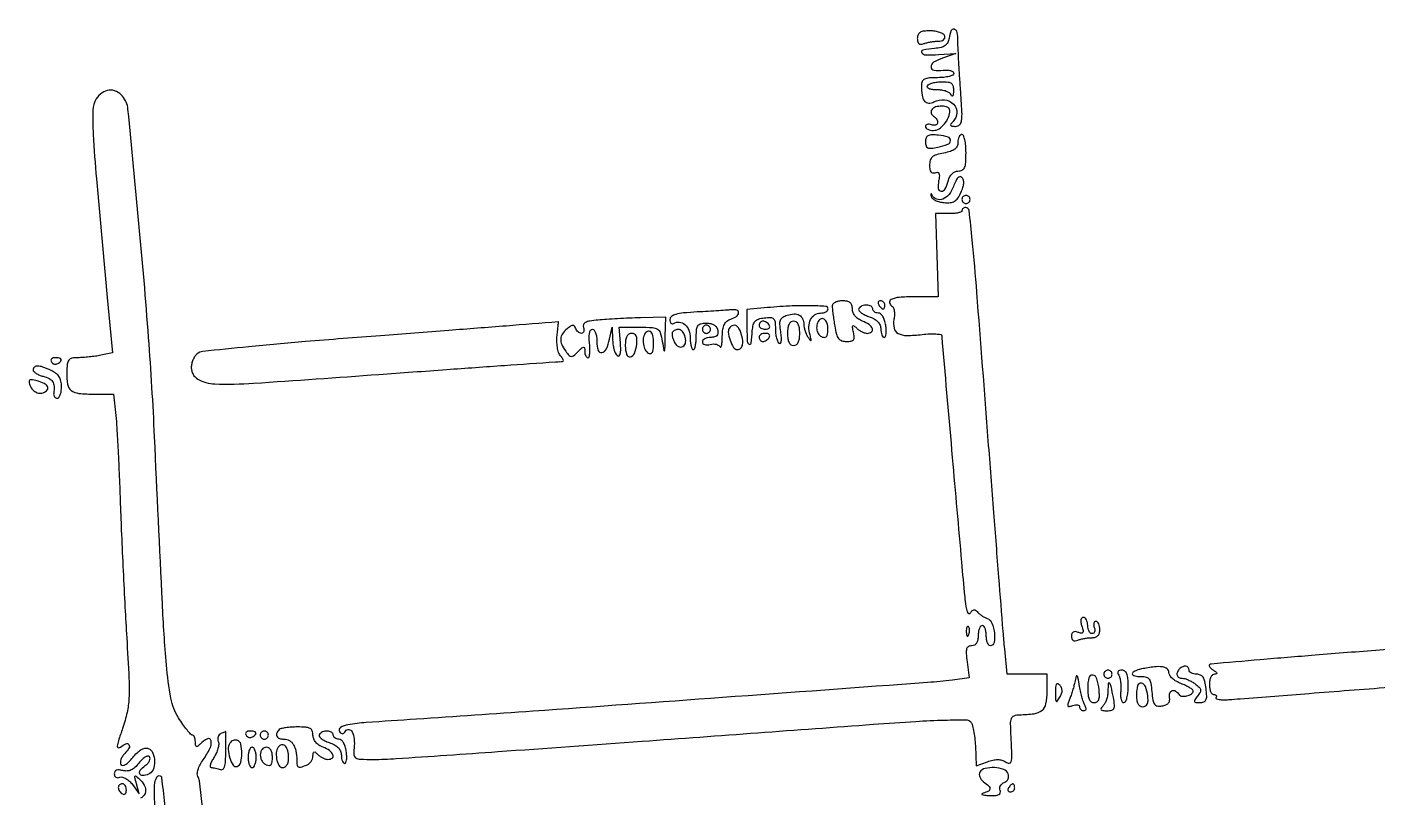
# Model space of a CAD drawing. Extents: x 0 to 640, y 0 to 640.
# Drawn here: x -0.5 to 332.6, y 148.5 to 338.5 of the extents above; entities that cross this region are included whole.
import ezdxf

# ---------------------------------------------------------------- set-up
doc = ezdxf.new("R2010")
doc.units = 0

msp = doc.modelspace()

# ---------------------------------------------------------------- linework, layer by layer
for points in [[(375.606933, 188.254734, -0.000395), (333, 184.934883, 0.000864), (317.054729, 183.677416, 0.001415), (303.552257, 182.550638, 0.000133), (291.473279, 181.504981, 0.162238), (291.02896, 181.312767, 0.286957), (290.96176, 181.080759, 0.090228), (291.128406, 180.741794, 0.059132), (291.499007, 180.34797, 0.033444), (292.02896, 179.96094, -0.020154), (292.650344, 179.531969, -0.175945), (292.830501, 179.255757, -0.409422), (292.721193, 179.076499, -0.058507), (292.25, 179.015313, 0.189774), (291.772561, 178.820544, 0.087009), (291.367188, 178.270123, 0.067455), (291.092143, 177.45788, 0.047987), (291, 176.5, 0.040452), (291.077571, 175.542777, 0.059813), (291.311086, 174.734375, 0.078662), (291.653831, 174.184873, 0.217355), (292.059017, 174, -0.077029), (292.428558, 173.942729, -0.15454), (292.667446, 173.774281, -0.186111), (292.73996, 173.523963, -0.117418), (292.643134, 173.231596, 0.459225), (292.729918, 172.958252, 0.063068), (293.384589, 172.772542, 0.038267), (294.460174, 172.692865, 0.018741), (295.834117, 172.747894, -0.000078), (298.596171, 172.961967, -0.000001), (315.607522, 174.277711, -0.000003), (335.31495, 175.801823, -0.000002), (358, 177.555987, 0.000046), (381.077534, 179.342528, 0.000061)], [(425.763404, 468.096029, -0.000031), (428.856234, 426.080986, -0.000025), (431.95057, 383.981642, -0.218039)], [(43.422055, 141.189322, 0.000506), (42.008757, 152.724213, 0.10808), (41.639207, 153.774759, -0.161463), (41.475843, 154.461898, -0.054357), (41.678412, 155.48557, -0.045794), (42.177231, 156.680376, -0.032952), (42.936765, 157.911195, 0.039238), (44.609333, 160.699304, 0.163726), (44.873748, 162.612532, 0.491453), (43.988641, 163.062118, 0.085661), (42.2, 161.8, -0.02847), (41.584347, 161.250731, -0.273085), (41.25, 161.204167, -0.272121), (41.046798, 161.474466, -0.028321), (41, 162.3, 0.042181), (40.944985, 162.950971, 0.061698), (40.779688, 163.50115, 0.080956), (40.536809, 163.874574, 0.210579), (40.25, 164.001788, -0.21403), (39.838831, 164.187421, -0.01287), (38.944333, 165.250963, -0.017446), (37.924963, 166.623947, -0.011863), (36.858368, 168.251788, -0.093512), (34.993221, 173.062997, -0.024551), (33.881623, 181.292929, -0.009241), (32.867764, 196.474921, -0.000704), (30.946716, 237.5, 0.007307), (29.478876, 261.935736, 0.004788), (27.106799, 290.045279, 0.001161), (24.389725, 318.235497, 0.149682), (23.053421, 321.435632, 0.110436), (21.525682, 322.616653, 0.136742), (19.759109, 322.913196, 0.129289), (18.019796, 322.253273, 0.093475), (16.577789, 320.75, 0.139057), (15.716157, 317.982703, 0.020275), (15.805615, 312.034603, 0.008717), (16.607045, 301.078088, 0.000678), (19.299551, 271.832655), (20.576551, 258.16531), (17.663275, 257.582655, -0.014275), (16.353227, 257.35933, -0.009112), (14.819461, 257.171155, -0.009154), (13.307881, 257.041526, -0.016812), (12.073188, 257, 0.045725), (10.572614, 256.862484, 0.189544), (9.814732, 256.390052, 0.134258), (9.434421, 255.41478, 0.019142), (9.290141, 253.252187, 0.050704), (9.495863, 250.438447, 0.188804), (10.403554, 248.949694, 0.139031), (12.285554, 248.211564, 0.023555), (16.178044, 248.015313), (20.856087, 248), (21.394071, 242.75, -0.010841), (21.636409, 239.743694, -0.002002), (21.940493, 234.195312, -0.002148), (22.242329, 227.702028, -0.001956), (22.498764, 221, 0.002114), (22.788541, 213.488755, 0.001239), (23.195704, 204.5, 0.001239), (23.647515, 195.511366, 0.00211), (24.075523, 188, -0.00321), (24.627717, 177.918567, -0.023435), (24.634673, 173.080191, -0.043237), (24.168126, 169.562067, -0.028689), (23.05921, 165.641186, 0.005598), (22.047426, 162.606248, 0.049668), (21.751978, 161.229163, 0.395529), (22.003721, 160.891895, 0.22074), (22.54059, 161.033686, -0.066576), (23.860688, 161.860897, -0.364667), (24.611273, 161.651105, -0.295085), (24.633393, 160.766548, -0.059198), (23.609856, 159.466999, 0.050894), (23.036781, 158.763662, 0.060785), (22.656981, 157.998192, 0.071484), (22.515801, 157.28873, 0.152997), (22.652489, 156.753267, 0.271929), (23.094415, 156.5197, 0.123115), (23.744867, 156.713669, 0.065125), (24.586701, 157.373621, 0.025685), (25.564339, 158.478229, -0.032383), (26.627529, 159.647586, -0.062132), (27.639662, 160.407586, -0.083837), (28.572783, 160.75104, -0.138833), (29.402659, 160.675727, -0.20579), (30.541934, 159.565866, -0.096296), (30.960195, 157.508472, -0.096791), (30.57671, 155.452672, -0.209744), (29.456872, 154.345077, -0.073537), (28.013395, 154.022897, -0.320804), (27.308117, 154.453444, -0.277315), (27.432922, 155.344357, -0.064893), (28.571429, 156.428571, 0.046319), (29.24886, 157.027468, 0.073126), (29.69132, 157.662846, 0.102685), (29.841419, 158.232483, 0.212721), (29.680035, 158.653298, 0.252846), (29.232997, 158.786743, 0.083947), (28.574444, 158.529249, 0.059532), (27.812276, 157.938767, 0.036635), (27.063345, 157.083978, -0.041727), (26.119333, 156.028385, -0.080769), (25.185, 155.393898, -0.094979), (24.205516, 155.147996, -0.078248), (23.131738, 155.255299, 0.041596), (22.195794, 155.418499, 0.11442), (21.536233, 155.326656, 0.173834), (21.146017, 154.990959, 0.129754), (21, 154.437765, 0.109392), (21.107814, 153.950876, 0.149543), (21.406447, 153.618999, 0.138787), (21.858755, 153.496068, 0.089228), (22.396245, 153.598559, -0.156805), (23.054638, 153.635026, -0.066812), (23.880643, 153.296291, -0.056904), (24.736495, 152.664002, -0.04726), (25.488831, 151.817174), (27.185171, 149.5), (26.485262, 152, -0.005056), (26.051388, 153.612379, -0.296608), (26.143893, 153.887886, -0.367704), (26.405085, 153.878861, -0.006296), (27.529421, 152.827541, -0.110831), (28.60681, 151.202995, -0.188892), (28.593073, 149.596351, -0.188961), (27.491736, 148.426997, -0.110908)], [(31.298295, 143.493113, -0.011054), (30.923928, 148.903959, -0.040701), (31.041734, 152.328509, -0.133087), (31.618438, 153.770871, -0.455965), (32.500437, 153.832897, -0.169658), (32.67323, 153.474531, -0.000085), (34.111502, 140.800377, -0.001151)]]:
    msp.add_lwpolyline(points, format="xyb")
for points in [[(219, 335.676909, 0.054336), (219.089852, 334.852535, 0.169559), (219.378881, 334.384332, 0.192258), (219.868421, 334.231859, 0.072242), (220.581787, 334.393011, -0.032542), (221.331189, 334.625935, -0.017124), (222.286879, 334.821697, -0.016965), (223.283346, 334.955899, -0.024991), (224.165121, 335, 0.057366), (224.928887, 335.087917, 0.110152), (225.48163, 335.35399, 0.154338), (225.757094, 335.759688, 0.154341), (225.749229, 336.25, 0.173987), (225.369118, 336.732922, 0.053901), (224.524432, 337.14277, 0.046571), (223.408346, 337.428909, 0.036814), (222.165896, 337.533898, 0.027464), (220.585165, 337.463973, 0.108259), (219.664091, 337.164045, 0.167949), (219.173103, 336.589947, 0.093958)], [(226.819551, 335.75, -0.075029), (226.489427, 334.647186, -0.127529), (225.877036, 333.911697, -0.098739), (224.861825, 333.451077, -0.033257), (223.25, 333.186642, 0.021687), (220.351708, 332.779721, 0.538624), (220.088987, 332.157991, 0.246557), (221.071517, 331.62251, 0.018019), (224.25, 331.687698), (228.5, 331.928248), (225.217951, 330.810272, 0.052436), (222.998825, 329.784246, 0.274831), (222.384184, 328.649794, 0.363529), (223.12014, 327.839319, 0.064183), (225.337251, 327.821566, -0.037991), (226.357252, 327.866717, -0.060785), (227.217818, 327.733899, -0.084949), (227.800054, 327.456912, -0.243991), (228, 327.071566, -0.286652), (227.741395, 326.657551, -0.048134), (226.825, 326.314772, -0.040151), (225.532825, 326.07765, -0.025313), (224, 326, 0.017714), (221.884393, 325.925025, 0.094356), (220.771319, 325.630112, 0.178375), (220.204301, 325.046062, 0.104772), (220, 324.081787, 0.036501), (220.17655, 321.666571, 0.128184), (220.78, 320.242917, 0.225828), (221.770684, 319.738815, 0.1302), (223.099961, 320.053498, -0.15138), (225.684346, 320.55299, -0.174721), (227.927501, 319.454139, -0.204903), (228.735737, 317.339816, -0.188774), (227.8, 315.2, 0.032504), (227.262273, 314.587415, 0.29615), (227.235363, 314.25, 0.248509), (227.542506, 314.045509, 0.025066), (228.449743, 314, 0.197323), (229.420401, 314.398586, 0.166813), (229.917384, 315.399333, 0.046321), (230.000026, 317.585933, 0.004016), (229.649743, 323.153625, -0.001987), (229.400996, 326.866834, -0.002206), (229.190862, 330.454495, -0.00204), (229.03761, 333.516246, -0.011483), (229, 335.153625, 0.050683), (228.794889, 337.171897, 0.282488), (228.082521, 337.931702, 0.380536), (227.301099, 337.544304, 0.060633)], [(227.921053, 322.75, -0.020908), (227.859693, 321.953487, -0.102704), (227.717133, 321.528125, -0.451325), (227.534095, 321.492009, -0.134342), (227.337719, 321.75, 0.158096), (226.935574, 322.230241, 0.053862), (226.10739, 322.632812, 0.047113), (225.033583, 322.90778, 0.039151), (223.85765, 323, -0.029022), (222.710099, 323.066665, -0.071395), (221.89572, 323.282091, -0.148958), (221.504804, 323.609284, -0.290734), (221.5, 324, -0.146547), (221.934161, 324.385578, -0.040338), (222.8004, 324.70625, -0.037109), (223.887885, 324.926388, -0.031397), (225.059017, 325, -0.030326), (226.59525, 324.90674, -0.137093), (227.416749, 324.565448, -0.177712), (227.825097, 323.903588, -0.0591)], [(222.542705, 318.069098, 0.108373), (222.401101, 317.665803, 0.099685), (222.434921, 317.22714, 0.095498), (222.639411, 316.820631, 0.090427), (222.983688, 316.510081, -0.108502), (223.803137, 315.715913, -0.204362), (223.966716, 314.825735, -0.285839), (223.448007, 314.29958, -0.151673), (222.5, 314.361626, 0.055937), (221.925634, 314.511135, 0.100118), (221.440625, 314.483616, 0.147206), (221.122486, 314.289193, 0.184534), (221, 313.968615, 0.193304), (221.148575, 313.598671, 0.087468), (221.577165, 313.284531, 0.067313), (222.21283, 313.07134, 0.047328), (222.964816, 313, 0.145201), (224.34534, 313.409542, 0.077285), (225.683613, 314.60969, 0.073125), (226.663523, 316.246266, 0.098697), (227, 317.934259, 0.306313), (226.498155, 318.676567, 0.088127), (225.069398, 318.975189, 0.077556), (223.475375, 318.775606, 0.186587)], [(221, 310.189658, 0.070032), (221.138166, 309.208051, 0.22486), (221.56324, 308.725383, 0.132586), (222.390718, 308.606439, 0.02022), (224.051067, 308.876609, 0.03953), (226.505835, 309.584505, 0.293894), (227.197174, 310.51435, 0.353522), (226.598433, 311.367409, 0.045801), (224.25, 311.813358, 0.022251), (222.536728, 311.901886, 0.11816), (221.629008, 311.691169, 0.197132), (221.160149, 311.154644, 0.082416)], [(229, 310.045313, -0.107089), (228.7941, 309.094984, -0.126437), (228.21838, 308.380514, -0.085435), (227.17122, 307.847891, -0.028665), (225.5, 307.434022, 0.027036), (223.69503, 306.993263, 0.104718), (222.690818, 306.441736, 0.145145), (222.173659, 305.637737, 0.07095), (222, 304.420094, 0.038159), (222.078034, 303.399081, 0.123303), (222.339696, 302.776599, 0.200714), (222.776037, 302.520156, 0.126056), (223.372422, 302.589417, -0.112406), (223.976926, 302.676169, -0.276555), (224.32789, 302.425104, -0.127325), (224.430672, 301.775525, -0.023135), (224.255845, 300.558032, 0.072429), (224.172679, 298.680977, 0.378003), (224.870963, 298.033495, 0.282415), (225.853004, 298.603139, 0.062272), (226.589356, 300.5, -0.055092), (226.977912, 301.545019, -0.080962), (227.552234, 302.336663, -0.09348), (228.277583, 302.827789, -0.102549), (229.108408, 303, 0.116822), (230.067571, 303.227204, 0.178791), (230.644912, 303.844737, 0.0853), (230.93022, 305.07578, 0.014389), (231, 307.5, 0.020945), (230.927717, 309.224757, 0.033738), (230.70625, 310.678125, 0.036969), (230.388512, 311.732972, 0.31052), (230, 312, 0.187508), (229.618192, 311.851598, 0.089361), (229.29375, 311.425811, 0.069183), (229.073763, 310.793335, 0.049186)], [(227.9153, 299.186875, -0.085764), (226.841331, 297.251171, -0.126415), (225.291836, 296.093515, -0.182388), (223.769243, 296.048818, -0.197235), (222.658333, 297.025, 0.022444), (222.471855, 297.362111, 0.481071), (222.373351, 297.374375, 0.238387), (222.32496, 297.233024, 0.014238), (222.402012, 296.775, 0.172781), (222.705445, 296.265713, 0.059037), (223.438623, 295.792295, 0.05025), (224.439795, 295.421158, 0.039796), (225.577012, 295.220048, 0.043682), (227.116201, 295.207462, 0.113407), (228.167463, 295.538401, 0.111581), (228.978984, 296.299081, 0.041524), (229.750204, 297.669844, 0.030019), (230.23375, 298.918536, 0.059762), (230.433765, 299.958222, 0.081113), (230.358336, 300.783032, 0.133874), (230.013329, 301.386671, 0.222935), (229.513253, 301.567346, 0.181215), (228.994877, 301.316601, 0.082049), (228.459717, 300.530979, 0.024713)], [(230, 296, 0.099038), (230.076342, 295.618362, 0.097945), (230.29375, 295.29375, 0.097945), (230.618362, 295.076342, 0.099038), (231, 295, 0.099038), (231.381638, 295.076342, 0.097945), (231.70625, 295.29375, 0.097945), (231.923658, 295.618362, 0.099038), (232, 296, 0.099038), (231.923658, 296.381638, 0.097945), (231.70625, 296.70625, 0.097945), (231.381638, 296.923658, 0.099038), (231, 297, 0.099038), (230.618362, 296.923658, 0.097945), (230.29375, 296.70625, 0.097945), (230.076342, 296.381638, 0.099038)], [(230, 293.240334, -0.305072), (229.802156, 292.946254, -0.039917), (229.045312, 292.706659, -0.035416), (227.995608, 292.541568, -0.022045), (226.75, 292.490334), (223.5, 292.5), (223.837467, 282.25), (224.174934, 272), (218.087467, 272, 0.019719), (214.537593, 271.859944, 0.088901), (212.537731, 271.336063, 0.364578), (212.160844, 270.531446, 0.191302), (212.865891, 269.582884, -0.17919), (213.165433, 269.198997, -0.048483), (213.329728, 268.432303, -0.042629), (213.357827, 267.463665, -0.033182), (213.22898, 266.4175, 0.103191), (213.264802, 264.281636, 0.218178), (214.248107, 262.993642, 0.124975), (216.38709, 262.469145, 0.027429), (220.195348, 262.709542, -0.017256), (222.039486, 262.86366, -0.028765), (223.597191, 262.850197, -0.028929), (224.75672, 262.705676, -0.352671), (225.029131, 262.389291, 0.0137), (225.131697, 260.686013, 0.000025), (227.614836, 232.409503, 0.000129), (229.888607, 206.608097, 0.002181), (230.67761, 198.104391, 0.010684), (230.962984, 195.702306, 0.050607), (231.292972, 194.358189, 0.220402), (231.678601, 193.965038, 0.353658), (232.100992, 194.104391, -0.048496), (232.546654, 194.667863, -0.154069), (232.963482, 194.895018, -0.201674), (233.361993, 194.812252, -0.089727), (233.75, 194.427058, 0.061242), (234.161436, 193.96952, 0.028463), (234.79375, 193.479627, 0.027678), (235.525001, 193.034397, 0.03454), (236.25, 192.708443, -0.215826), (237.407026, 191.567058, -0.064021), (238.010316, 189.093279, -0.073184), (237.92968, 186.775083, -0.362175), (237, 186, -0.226478), (236.617064, 186.182831, -0.074992), (236.29375, 186.734375, -0.057076), (236.073116, 187.542644, -0.038131), (236, 188.5, 0.038131), (235.926884, 189.457356, 0.057076), (235.70625, 190.265625, 0.074992), (235.382936, 190.817169, 0.226478), (235, 191, 0.226478), (234.617064, 190.817169, 0.074992), (234.29375, 190.265625, 0.057076), (234.073116, 189.457356, 0.038131), (234, 188.5, -0.046162), (233.899377, 187.412423, -0.098752), (233.586833, 186.633043, -0.131096), (233.069418, 186.168279, -0.118332), (232.368331, 186, 0.134618), (231.589947, 185.786564, 0.193328), (231.160187, 185.225446, 0.086474), (231.051037, 184.128062, 0.014989), (231.266994, 182.046077), (231.797327, 178.092153), (227.648663, 177.557739, -0.01372), (221.528408, 176.939507, -0.000102), (170.939215, 173.238356, -0.000416), (124.237361, 169.870246, -0.001645), (95.5, 167.916734, 0.001601), (83.119934, 167.076248, 0.021744), (78.62411, 166.559357, 0.095488), (76.805159, 165.898791, 0.418563), (76.561618, 164.9003, 0.060516), (76.923506, 164.447679, 0.21436), (77.264181, 164.322114, 0.191372), (77.612019, 164.489014, 0.047956), (78, 165, -0.295004), (78.823415, 165.391161, -0.248546), (79.624433, 164.822363, -0.092018), (80.143998, 163.032981, -0.050939), (80.137788, 160.750601, 0.044382), (80.111721, 159.101514, 0.246634), (80.5645, 158.3737, 0.124372), (81.654028, 158.056636, 0.008929), (84.825183, 158, 0.017071), (90.530383, 158.194842, 0.00046), (115.554094, 159.929161, 0.000692), (151.164265, 162.479659, 0.000183), (208.109942, 166.658433, -0.00288), (218.602773, 167.371529, -0.008689), (225.764637, 167.692012, -0.005837), (230.970352, 167.77358, -0.199951), (232.085877, 167.314123, -0.124747), (232.499704, 166.61933, -0.021776), (232.873145, 165.128421, -0.022457), (233.162649, 163.299362, -0.018478), (233.310989, 161.328384), (233.5, 156.378745), (236.271267, 157.416638, -0.033154), (237.63314, 157.826104, -0.059016), (238.795504, 157.951999, -0.069149), (239.821837, 157.798894, -0.068472), (240.771267, 157.371605, 0.128431), (241.674316, 157.088135, 0.354056), (242.176224, 157.455523, 0.072891), (242.328832, 158.80227, 0.005005), (242.164673, 162.64434, -0.00623), (242.0033, 166.651338, -0.083203), (242.205707, 168.106254, -0.233131), (242.845402, 168.776157, -0.086347), (244.164673, 169.013655, 0.030557), (247.801917, 169.257507, 0.140566), (249.722235, 170.086073, 0.171576), (250.70111, 171.703235, 0.051162), (251, 174.616631), (251, 179), (246.079594, 179), (241.159188, 179), (240.549369, 185.25, -0.004379), (240.172288, 189.499383, -0.000239), (239.109135, 202.882812, -0.000371), (237.863676, 218.807267, -0.000271), (236.502788, 236.5, 0.00033), (233.685525, 273.070996, 0.00481), (232.558244, 285.971378, 0.005495), (231.77136, 293.244547, 0.379842), (230.920406, 294, 0.081115), (230.568857, 293.94259, 0.091822), (230.270369, 293.776848, 0.100709), (230.070797, 293.530074, 0.120401)], [(181.25, 269.267795), (177, 268.885004), (177, 264.275836, 0.010356), (177.067466, 261.018777, 0.275734), (177.524595, 260.320316, 0.514518), (178.014235, 260.586036, 0.012062), (178.317249, 263.634358, -0.041528), (178.552553, 265.111547, -0.127287), (179.02954, 265.996861, -0.131844), (179.864704, 266.521888, -0.045985), (181.266225, 266.816422, -0.032881), (182.81302, 266.893044, -0.192649), (183.54905, 266.584563, -0.174095), (183.911349, 265.831764, -0.02596), (184, 264.125439, 0.028936), (184.069152, 262.931512, 0.035179), (184.27635, 261.830666, 0.037834), (184.577493, 260.957182, 0.153589), (184.940766, 260.536609, 0.382174), (185.264473, 260.594349, 0.133024), (185.46505, 261.069164, 0.054227), (185.490775, 262.026993, 0.019847), (185.326732, 263.374011, -0.022853), (185.112104, 265.229213, -0.108431), (185.267282, 266.280578, -0.159145), (185.812159, 266.956864, -0.067507), (186.877018, 267.460967, -0.064185), (188.602963, 267.7735, -0.139051), (189.905847, 267.474774, -0.165559), (190.715925, 266.589263, -0.10128), (191.015313, 265.190983, 0.0493), (191.097007, 264.434507, 0.029052), (191.334622, 263.556101, 0.028845), (191.677413, 262.697726, 0.043326), (192.080819, 262, 0.00917), (192.644662, 261.225296, 0.497066), (192.801813, 261.225184, 0.228886), (192.849694, 261.46274, 0.005209), (192.542832, 262.609123, -0.070946), (192.273035, 264.667804, -0.108582), (192.67774, 266.414657, -0.136295), (193.681253, 267.570673, -0.147297), (195.106989, 268, 0.050854), (195.831332, 268.073863, 0.070807), (196.443928, 268.29375, 0.0909), (196.855843, 268.618285, 0.182536), (197, 269, 0.394802), (196.402071, 269.63922, 0.012432), (192.514336, 269.80207, 0.017428), (187.473574, 269.712073, 0.009281)], [(198.011006, 269.75, 0.024483), (198.051908, 269.042648, 0.004697), (198.200855, 267.765625, 0.004994), (198.403749, 266.277354, 0.004582), (198.641848, 264.75, 0.023431), (199.060022, 262.794405, 0.10033), (199.584034, 261.730088, 0.151323), (200.357914, 261.185822, 0.078301), (201.537223, 261, 0.041517), (202.695686, 261.096358, 0.189333), (203.264697, 261.437601, 0.185636), (203.455821, 262.079812, 0.039702), (203.270337, 263.25, -0.010604), (203.003366, 264.470449, -0.219682), (203.089721, 264.825872, -0.412228), (203.354711, 264.857273, -0.022024), (204.063956, 264.25, 0.042392), (204.671043, 263.771593, 0.034984), (205.389412, 263.367188, 0.036299), (206.106, 263.089063, 0.074553), (206.7, 263, 0.16809), (207.710867, 263.349714, 0.332825), (207.919036, 264.125743, 0.147005), (207.096364, 265.158977, 0.060857), (205.5, 266, -0.056115), (204.471418, 266.529535, -0.071229), (203.67604, 267.240993, -0.079254), (203.173759, 268.077714, -0.095907), (203, 268.975249, 0.073703), (202.858996, 269.926625, 0.150053), (202.44132, 270.547525, 0.125981), (201.687996, 270.893112, 0.044896), (200.5, 271, 0.048058), (199.544022, 270.907903, 0.068439), (198.737608, 270.632812, 0.089077), (198.19646, 270.22729, 0.192012)], [(204.560204, 269.097411, 0.293569), (204.567605, 268.674966, 0.077315), (205.047137, 268.152874, 0.053478), (205.891967, 267.615307, 0.031111), (207.001187, 267.149431, -0.040738), (208.325399, 266.563055, -0.075966), (209.25729, 265.854729, -0.094137), (209.807319, 265.017956, -0.098765), (210, 264.05202, 0.038418), (210.060466, 263.266228, 0.05742), (210.242875, 262.602781, 0.075465), (210.51023, 262.150294, 0.225321), (210.826807, 262, 0.314934), (211.11571, 262.202007, 0.055623), (211.2814, 262.88125, 0.042928), (211.322426, 263.850015, 0.025568), (211.213308, 265, 0.041788), (210.942136, 266.162037, 0.058612), (210.498503, 267.129678, 0.073547), (209.955523, 267.782508, 0.184598), (209.386501, 268, -0.070428), (208.856612, 268.07501, -0.086109), (208.407285, 268.29375, -0.100195), (208.106876, 268.618661, -0.137484), (208, 269, 0.269995), (207.600533, 269.685842, 0.122522), (206.563899, 269.975128, 0.101343), (205.356471, 269.763282, 0.161775)], [(209.5, 270, 0.029505), (209.768994, 269.617226, 0.035638), (210.066025, 269.29375, 0.038439), (210.34829, 269.065539, 0.151918), (210.559017, 269, 0.210953), (210.727648, 269.07446, 0.081139), (210.870461, 269.29375, 0.061769), (210.967655, 269.617151, 0.042167), (211, 270, 0.105053), (210.918938, 270.381556, 0.099167), (210.688914, 270.70625, 0.09642), (210.345238, 270.923877, 0.093332), (209.940983, 271, 0.108972), (209.586039, 270.921712, 0.182303), (209.3746, 270.70625, 0.161196), (209.343488, 270.3821, 0.082592)], [(140.302465, 266.270359, 0.016414), (138.261307, 266.017688, 0.077277), (137.13996, 265.658203, 0.183555), (136.664243, 265.140593, 0.188845), (136.659454, 264.445066, -0.062063), (136.796221, 263.892034, -0.108519), (136.750387, 263.424488, -0.150968), (136.534011, 263.11725, -0.165882), (136.190322, 263, -0.108997), (135.76755, 263.09327, -0.069891), (135.343781, 263.367188, -0.065116), (134.983297, 263.772144, -0.06827), (134.745955, 264.25, 0.089044), (134.451776, 264.785586, 0.241964), (134.067364, 264.955457, 0.134492), (133.525095, 264.772085, 0.024158), (132.662621, 264.127555, 0.068219), (131.515763, 262.882806, 0.137395), (131.080211, 261.632396, 0.123841), (131.338412, 260.247505, 0.050197), (132.317674, 258.580232, 0.024743), (133.153458, 257.548484, 0.202864), (133.689537, 257.295994, 0.187701), (134.268432, 257.495059, 0.02078), (135.317674, 258.460531, -0.009619), (136.312896, 259.418179, -0.17194), (136.714715, 259.591092, -0.394441), (136.944263, 259.403334, -0.033462), (137, 258.571429, 0.048885), (137.058937, 257.970061, 0.068885), (137.234765, 257.461607, 0.089067), (137.494043, 257.119233, 0.188428), (137.799199, 257, 0.335283), (138.083903, 257.215092, 0.041434), (138.243606, 258.028125, 0.035585), (138.288833, 259.158231, 0.021273), (138.189793, 260.5, -0.02454), (138.092351, 261.948964, -0.053976), (138.191759, 263.053367, -0.085398), (138.463228, 263.757454, -0.263992), (138.890594, 264, -0.243163), (139.316224, 263.779997, -0.067923), (139.674112, 263.094271, -0.052206), (139.919123, 262.097674, -0.034201), (140, 260.916667, 0.073063), (140.311963, 258.793184, 0.390325), (141.233185, 258.247487, 0.240767), (142.338071, 259.144686, 0.050793), (143.131685, 261.582498), (143.76337, 264.5), (143.881685, 261.309017, 0.02974), (144.004588, 260.039682, 0.035093), (144.275115, 258.863875, 0.037698), (144.640019, 257.927681, 0.143524), (145.054876, 257.466085, 0.321352), (145.47138, 257.494569, 0.163897), (145.762237, 257.962903, 0.060386), (145.878526, 259.013663, 0.017193), (145.804876, 260.657068), (145.5, 264.5), (150.5, 264.5, -0.011736), (153.707606, 264.424703, -0.128243), (154.929237, 264.044082, -0.182563), (155.605796, 263.158748, -0.029133), (156.118359, 261, 0.002403), (156.529138, 258.738423, 0.690281), (156.665098, 258.713968, 0.127883), (156.774424, 259.0857, 0.000985), (156.868359, 262.25), (157, 267), (150.75, 266.825293, 0.003551), (148.049867, 266.73062, 0.002729), (145.102912, 266.590214, 0.002759), (142.3483, 266.428652, 0.006559)], [(164.75, 268.25845, 0.009767), (161.362433, 268.01646, 0.044647), (159.422884, 267.663358, 0.095042), (158.372265, 267.144356, 0.234789), (158, 266.395293, 0.061169), (158.06617, 265.856438, 0.13044), (158.267241, 265.49167, 0.191567), (158.564755, 265.355568, 0.152176), (158.909758, 265.444227, -0.165977), (160.313354, 265.764914, -0.153857), (161.670942, 265.17542, -0.1235), (162.654593, 263.768226, -0.09133), (163, 261.893011, 0.024804), (163.055031, 260.784365, 0.039419), (163.223152, 259.849822, 0.046866), (163.465994, 259.185487, 0.289363), (163.759666, 259, 0.305072), (164.053746, 259.197844, 0.039917), (164.293341, 259.954687, 0.035416), (164.458432, 261.004392, 0.022045), (164.509666, 262.25, -0.025097), (164.594141, 264.038012, -0.139334), (164.942223, 264.924182, -0.182309), (165.650278, 265.367086, -0.04962), (166.986305, 265.5, -0.053654), (168.056327, 265.384846, -0.085323), (168.907837, 265.040149, -0.100979), (169.497882, 264.483645, -0.106175), (169.809629, 263.75, -0.079755), (169.83403, 262.965163, -0.164813), (169.567648, 262.420376, -0.143152), (168.990978, 262.101621, -0.055201), (168.073324, 262, 0.051888), (167.280038, 261.917453, 0.071788), (166.609039, 261.67199, 0.091782), (166.158149, 261.309547, 0.179561), (166, 260.883369, 0.195591), (166.156207, 260.499323, 0.12492), (166.572752, 260.244146, 0.087074), (167.203855, 260.163323, 0.052409), (167.952053, 260.277211, -0.05798), (168.733447, 260.387284, -0.070112), (169.468459, 260.301729, -0.083089), (170.04675, 260.04232, -0.149656), (170.373105, 259.643842, 0.531425), (170.554981, 259.606076, 0.147564), (170.727527, 259.917771, 0.035463), (170.859123, 260.840396, 0.012337), (170.921053, 262.182612, -0.0276), (171.060157, 263.994554, -0.079405), (171.419942, 265.198967, -0.11184), (172.048837, 265.990303, -0.092561), (173, 266.5, 0.068977), (174.420329, 267.177477, 0.223597), (174.95052, 268.046065, 0.360142), (174.528413, 268.685745, 0.102256), (173.25, 268.80414, -0.010376), (172.200269, 268.708662, -0.00146), (170.03125, 268.563051, -0.001666), (167.462657, 268.406744, -0.001416)], [(194.404324, 265.611269, 0.095125), (194.181662, 264.364495, 0.104554), (194.450748, 263.168498, 0.122258), (195.131049, 262.315016, 0.165107), (196.059017, 262, 0.323974), (196.75426, 262.503309, 0.083254), (196.976163, 263.957222, 0.072461), (196.71646, 265.573298, 0.180218), (195.992937, 266.504365, 0.144093), (195.563784, 266.621917, 0.123952), (195.110869, 266.498758, 0.101735), (194.702062, 266.143861, 0.071796)], [(86.66425, 262.421858, 0.001805), (68.156199, 260.953187, 0.004043), (54.111231, 259.67321, 0.001384), (42.818777, 258.520366, 0.148124), (41.41425, 257.928834, 0.077486), (40.872415, 257.315286, 0.044416), (40.415436, 256.437453, 0.043095), (40.10436, 255.449573, 0.054786), (40, 254.5, 0.269123), (41.607418, 251.729895, 0.12162), (45.789836, 250.540032, 0.025714), (55.37181, 250.69621, 0.001324), (86.275467, 252.874221, -0.000254), (102.944152, 254.084821, -0.000405), (117.205949, 255.101718, -0.000077), (129.791912, 255.986946, -0.020762), (130.872445, 256.017801, 0.050112), (131.520853, 256.074467, 0.333921), (131.725915, 256.299532, 0.180426), (131.619004, 256.697188, 0.018269), (131.011431, 257.486227, -0.096267), (130.565536, 258.300919, -0.036429), (130.260801, 259.568045, -0.034417), (130.122228, 261.031942, -0.035463), (130.188185, 262.486227, 0.000898), (130.342028, 263.824871, 0.001589), (130.463446, 264.929812, 0.000416), (130.562668, 265.86737, 0.87836), (130.549199, 265.87058, -0.290008), (130.47231, 265.812974, -0.000009), (117.637701, 264.804132, -0.000445), (103.476424, 263.703932, -0.000267)], [(151.63617, 262.494256, 0.095747), (151.388698, 261.098643, 0.075359), (151.642678, 259.581306, 0.087549), (152.270601, 258.406712, 0.230247), (153.106989, 258, 0.355146), (153.78385, 258.55016, 0.051594), (153.979395, 260.447657, 0.049083), (153.780326, 262.46228, 0.208088), (153.104785, 263.435239, 0.160704), (152.718783, 263.527613, 0.122111), (152.304103, 263.387051, 0.094924), (151.922037, 263.024563, 0.064087)], [(158.70185, 263.368517, 0.18445), (158.532126, 262.989068, 0.054489), (158.566494, 262.342119, 0.046631), (158.769467, 261.56391, 0.035781), (159.127824, 260.761158, 0.142983), (160.129115, 259.739717, 0.280542), (161.226054, 259.778897, 0.225383), (161.875132, 260.850238, 0.117477), (161.664167, 262.432783, 0.078117), (161.101139, 263.410852, 0.147709), (160.356548, 263.919442, 0.167641), (159.523821, 263.897593, 0.107151)], [(166, 264, 0.099038), (166.076342, 263.618362, 0.097945), (166.29375, 263.29375, 0.097945), (166.618362, 263.076342, 0.099038), (167, 263, 0.099038), (167.381638, 263.076342, 0.097945), (167.70625, 263.29375, 0.097945), (167.923658, 263.618362, 0.099038), (168, 264, 0.099038), (167.923658, 264.381638, 0.097945), (167.70625, 264.70625, 0.097945), (167.381638, 264.923658, 0.099038), (167, 265, 0.099038), (166.618362, 264.923658, 0.097945), (166.29375, 264.70625, 0.097945), (166.076342, 264.381638, 0.099038)], [(172.809831, 264.476498, 0.223977), (172.401744, 263.339934, 0.055733), (172.819333, 261.354598, 0.056321), (173.652406, 259.54381, 0.262567), (174.616577, 259, 0.195824), (175.466417, 259.34611, 0.157106), (175.931258, 260.226858, 0.093767), (175.912952, 261.631692, 0.041622), (175.393011, 263.418213, 0.06182), (174.872814, 264.393739, 0.143115), (174.229931, 264.906344, 0.183351), (173.523402, 264.924826, 0.112693)], [(180, 265, 0.153634), (180.120018, 264.618621, 0.097988), (180.457961, 264.29375, 0.080552), (180.962904, 264.074545, 0.062283), (181.559017, 264, 0.066118), (182.110654, 264.073267, 0.138808), (182.478525, 264.29375, 0.191142), (182.607943, 264.620352, 0.139169), (182.5, 265, 0.06081), (182.193797, 265.382515, 0.051032), (181.7871, 265.70625, 0.053229), (181.346558, 265.926698, 0.089642), (180.940983, 266, 0.105429), (180.581949, 265.923444, 0.099231), (180.276414, 265.70625, 0.096318), (180.071618, 265.381732, 0.092995)], [(187, 263, 0.033607), (187.088963, 261.677925, 0.082504), (187.375, 260.75, 0.12651), (187.851045, 260.202091, 0.152103), (188.5, 260, 0.152103), (189.148955, 260.202091, 0.12651), (189.625, 260.75, 0.082504), (189.911037, 261.677925, 0.033607), (190, 263, 0.033607), (189.911037, 264.322075, 0.082504), (189.625, 265.25, 0.12651), (189.148955, 265.797909, 0.152103), (188.5, 266, 0.152103), (187.851045, 265.797909, 0.12651), (187.375, 265.25, 0.082504), (187.088963, 264.322075, 0.033607)], [(147, 259.916667, 0.073569), (147.310953, 257.814773, 0.371207), (148.235382, 257.227231, 0.27278), (149.261294, 258.052308, 0.060835), (149.816422, 260.327119, 0.033762), (149.878808, 261.565449, 0.105459), (149.691812, 262.373911, 0.164572), (149.253717, 262.831475, 0.120811), (148.566422, 263, 0.14124), (147.871527, 262.79971, 0.135698), (147.377007, 262.257902, 0.086351), (147.087919, 261.31594, 0.031385)], [(180, 262, 0.092995), (180.071618, 261.618268, 0.096318), (180.276414, 261.29375, 0.099231), (180.581949, 261.076556, 0.105429), (180.940983, 261, 0.089642), (181.346558, 261.073302, 0.053229), (181.7871, 261.29375, 0.051032), (182.193797, 261.617485, 0.06081), (182.5, 262, 0.139169), (182.607943, 262.379648, 0.191142), (182.478525, 262.70625, 0.138808), (182.110654, 262.926733, 0.066118), (181.559017, 263, 0.062283), (180.962904, 262.925455, 0.080552), (180.457961, 262.70625, 0.097988), (180.120018, 262.381379, 0.153634)], [(5.510081, 255.983688, 0.090427), (5.820631, 255.639411, 0.095498), (6.22714, 255.434921, 0.099685), (6.665803, 255.401101, 0.108373), (7.069098, 255.542705, 0.050477), (7.838655, 256.13314, 0.315493), (7.933879, 256.592818, 0.25701), (7.519563, 256.914842, 0.039415), (6.440983, 257, 0.067432), (5.890269, 256.925389, 0.140899), (5.524436, 256.701458, 0.190788), (5.397824, 256.36964, 0.136093)], [(1, 254.019052, 0.196992), (1.172385, 253.598489, 0.05533), (1.734375, 253.141941, 0.046776), (2.542915, 252.722843, 0.034719), (3.5, 252.410644, -0.051792), (4.994287, 251.86621, -0.141884), (5.819784, 251.120331, -0.130596), (6.157635, 250.006136, -0.040979), (6.074646, 248.25, 0.082595), (6.091687, 247.772633, 0.103799), (6.266635, 247.367188, 0.116034), (6.571023, 247.097217, 0.124261), (6.956163, 247, 0.239808), (7.356473, 247.203709, 0.069377), (7.693373, 247.834099, 0.053172), (7.923861, 248.751926, 0.034962), (8, 249.839485, 0.051247), (7.856843, 251.232565, 0.0908), (7.42357, 252.298998, 0.09155), (6.643502, 253.13701, 0.052818), (5.452947, 253.839485, 0.019476), (3.39427, 254.682298, 0.077487), (2.059119, 254.945959, 0.187222), (1.312215, 254.690247, 0.221201)], [(0.015313, 251.15638, 0.115555), (0.339595, 249.904234, 0.101223), (1.196683, 248.855682, 0.109061), (2.337388, 248.281239, 0.155141), (3.462457, 248.34722, 0.056401), (4.058882, 248.657035, 0.086983), (4.476958, 249.058637, 0.117803), (4.655695, 249.484423, 0.181063), (4.578966, 249.872231, 0.145496), (3.723992, 250.634682, 0.041273), (2.036308, 251.263759, 0.044454), (0.450911, 251.561178, 0.449789)], [(231.078947, 189.416667, 0.018894), (231.137993, 188.670344, 0.168741), (231.279315, 188.37858, 0.470617), (231.461564, 188.395823, 0.054073), (231.683114, 188.8125, 0.051402), (231.839148, 189.359369, 0.05415), (231.876576, 189.916927, 0.060344), (231.797407, 190.402231, 0.126455), (231.604167, 190.729167, 0.296942), (231.385309, 190.77538, 0.208169), (231.200665, 190.592839, 0.077125), (231.089945, 190.112848, 0.028489)], [(259.548012, 190.848728, -0.021662), (259.846951, 189.742872, -0.194319), (259.766932, 189.256788, -0.309717), (259.409515, 189.095849, -0.047236), (258.615399, 189.317343, 0.062982), (257.911723, 189.489999, 0.163702), (257.407957, 189.382775, 0.181262), (257.103553, 189.004744, 0.079994), (257, 188.361626, 0.080223), (257.102843, 187.724766, 0.177102), (257.404671, 187.344398, 0.163812), (257.900251, 187.23112, 0.066694), (258.581787, 187.393011, -0.03151), (259.325581, 187.625874, -0.017174), (260.2624, 187.821697, -0.017054), (261.232051, 187.955983, -0.025883), (262.081787, 188, 0.078953), (262.905409, 188.13087, 0.123399), (263.510223, 188.510659, 0.119873), (263.875623, 189.140171, 0.071952), (264, 190, 0.046464), (263.92871, 190.765494, 0.06642), (263.715469, 191.4125, 0.086521), (263.401391, 191.849083, 0.196096), (263.031385, 192, 0.184534), (262.710807, 191.877514, 0.147206), (262.516384, 191.559375, 0.100118), (262.488865, 191.074366, 0.055937), (262.638374, 190.5, -0.06502), (262.77672, 189.926101, -0.112257), (262.719716, 189.440625, -0.151946), (262.480915, 189.121257, -0.158089), (262.106989, 189, -0.175384), (261.684563, 189.152876, -0.092966), (261.325178, 189.5875, -0.073174), (261.081934, 190.234842, -0.053388), (261, 191, 0.051399), (260.921125, 191.765255, 0.071326), (260.686455, 192.4125, 0.091371), (260.340021, 192.84756, 0.180959), (259.932612, 193, 0.211859), (259.558508, 192.834037, 0.140616), (259.34843, 192.406056, 0.083562), (259.341482, 191.723116, 0.03771)], [(265, 179, 0.099038), (265.076342, 178.618362, 0.097945), (265.29375, 178.29375, 0.097945), (265.618362, 178.076342, 0.099038), (266, 178, 0.099038), (266.381638, 178.076342, 0.097945), (266.70625, 178.29375, 0.097945), (266.923658, 178.618362, 0.099038), (267, 179, 0.099038), (266.923658, 179.381638, 0.097945), (266.70625, 179.70625, 0.097945), (266.381638, 179.923658, 0.099038), (266, 180, 0.099038), (265.618362, 179.923658, 0.097945), (265.29375, 179.70625, 0.097945), (265.076342, 179.381638, 0.099038)], [(268.654137, 178.750601, -0.080081), (268.931763, 178.082346, -0.028409), (269.11473, 177.060224, -0.027335), (269.191341, 175.895347, -0.02889), (269.137788, 174.750601, 0.036981), (269.105554, 173.696931, 0.058887), (269.249909, 172.807989, 0.081483), (269.534856, 172.20465, 0.246562), (269.924634, 172, 0.286168), (270.340076, 172.258981, 0.04836), (270.684111, 173.175, 0.040281), (270.922071, 174.467182, 0.025404), (271, 176, 0.019796), (270.923715, 177.926063, 0.073248), (270.652561, 179.10857, 0.138157), (270.163928, 179.756405, 0.163946), (269.440983, 180, 0.064502), (268.827843, 179.920572, 0.190018), (268.491216, 179.673473, 0.205953), (268.429317, 179.279402, 0.075933)], [(274.25, 180.294267, 0.030675), (273.388349, 180.072774, 0.043695), (272.660937, 179.764994, 0.051624), (272.150932, 179.422951, 0.222799), (272, 179.101048, 0.259177), (272.158992, 178.814926, 0.065778), (272.660937, 178.587728, 0.050244), (273.38801, 178.445428, 0.032047), (274.25, 178.420599, -0.073652), (275.436858, 178.287397, -0.179386), (276.145684, 177.787966, -0.110456), (276.560451, 176.755464, -0.019941), (276.814012, 174.688837, 0.017906), (277.063114, 172.587857, 0.117138), (277.46116, 171.611283, 0.203374), (278.145013, 171.192695, 0.072474), (279.314012, 171.188837, 0.05772), (280.246775, 171.433686, 0.114523), (280.874282, 171.863052, 0.133984), (281.189251, 172.473569, 0.094345), (281.206163, 173.25, -0.114784), (281.274424, 174.345805, -0.240278), (281.84883, 174.947264, -0.232702), (282.690465, 174.845368, -0.110312), (283.473008, 174.043674, 0.230735), (284.212528, 173.576222, 0.086479), (285.46985, 173.654745, 0.088486), (286.60519, 174.150109, 0.250785), (287, 174.887751, 0.236158), (286.837702, 175.212208, 0.025314), (286.11875, 175.696238, 0.026868), (285.149314, 176.211087, 0.018391), (284, 176.693898, -0.043188), (282.852159, 177.244475, -0.050738), (281.88125, 177.959778, -0.05825), (281.213963, 178.723545, -0.151573), (281, 179.413136, 0.224872), (280.568568, 180.32391, 0.139958), (279.463028, 180.801673, 0.063914), (277.463864, 180.80597, 0.016195)], [(283.666667, 180.333333, 0.091083), (283.11141, 179.528185, 0.174399), (283.051984, 178.755375, 0.204995), (283.489626, 178.206329, 0.12399), (284.30887, 178, -0.07472), (284.942854, 177.904726, -0.02764), (285.792379, 177.591162, -0.026656), (286.696265, 177.140902, -0.028987), (287.521124, 176.608213, -0.031378), (288.49987, 175.793638, -0.157948), (288.837167, 175.177169, -0.179145), (288.727205, 174.525605, -0.042777), (288.089808, 173.608213, 0.018839), (287.388474, 172.695258, 0.246658), (287.333366, 172.285583, 0.288693), (287.637355, 172.050266, 0.024166), (288.676755, 172, 0.085582), (289.645667, 172.167066, 0.208251), (290.164186, 172.652181, 0.113173), (290.340559, 173.607061, 0.018372), (290.189793, 175.5, 0.02699), (289.898386, 177.195735, 0.089505), (289.456485, 178.233151, 0.139021), (288.804893, 178.796968, 0.109695), (287.890594, 179, -0.050922), (287.167179, 179.073867, -0.070872), (286.555362, 179.29375, -0.090959), (286.143989, 179.618288, -0.182339), (286, 180, 0.170486), (285.774259, 180.642811, 0.190622), (285.206699, 180.966737, 0.141915), (284.425498, 180.856608, 0.091101)], [(253.030409, 174.45, 0.006175), (253.069807, 172.711408, 0.18983), (253.239405, 172.321412, 0.471567), (253.507502, 172.347199, 0.016776), (254.134033, 173.346375, 0.04153), (254.569934, 174.263915, 0.092968), (254.703866, 175.020993, 0.112876), (254.545944, 175.680266, 0.081552), (254.103625, 176.296375, 0.113627), (253.602285, 176.610071, 0.358555), (253.256888, 176.481747, 0.117828), (253.063049, 175.836765, 0.016922)], [(257.827467, 177, -0.011363), (257.550729, 175.902475, -0.00778), (257.189063, 174.669315, -0.007846), (256.803263, 173.491479, -0.01572), (256.454987, 172.576391, 0.021043), (256.086162, 171.575387, 0.231021), (256.145531, 171.163447, 0.311465), (256.481316, 171.033322, 0.033069), (257.326391, 171.295006, -0.049572), (257.967565, 171.470624, -0.090467), (258.508377, 171.464046, -0.140133), (258.862906, 171.283486, -0.208256), (259, 170.968615, 0.108533), (259.081171, 170.599074, 0.099707), (259.311086, 170.284531, 0.095452), (259.654707, 170.073611, 0.090291), (260.059017, 170, 0.142612), (260.399653, 170.099175, 0.191417), (260.58618, 170.35721, 0.136518), (260.576858, 170.750362, 0.064717), (260.366483, 171.216035, -0.055148), (260.037279, 171.909201, -0.013581), (259.656926, 173.112962, -0.013737), (259.294532, 174.523896, -0.013351), (259.006337, 175.966035, 0.00299), (258.608651, 178.195507, 0.168644), (258.403735, 178.556202, 0.557006), (258.194435, 178.492282, 0.008427)], [(261, 175.583333, 0.023942), (261.080805, 173.896792, 0.079075), (261.359072, 172.823018, 0.1386), (261.850385, 172.223879, 0.153313), (262.563358, 172, 0.134125), (263.26946, 172.192882, 0.167078), (263.708379, 172.70729, 0.093706), (263.887388, 173.646111, 0.025001), (263.813358, 175.172988, 0.04824), (263.27632, 177.894274, 0.291541), (262.236901, 178.791652, 0.391156), (261.287939, 178.141201, 0.056108)], [(266, 174.866667, -0.042772), (265.911517, 173.83421, -0.036341), (265.6475, 172.772083, -0.03791), (265.260471, 171.836045, -0.079554), (264.8, 171.2, 0.043006), (264.291236, 170.595287, 0.335778), (264.303125, 170.25, 0.204543), (264.693985, 170.044043, 0.020363), (265.775, 170, 0.054589), (266.940123, 170.127587, 0.230467), (267.47512, 170.552455, 0.141777), (267.615854, 171.397991, 0.017841), (267.33136, 173.25, 0.007192), (266.773617, 175.966742, 0.118564), (266.371356, 176.793367, 0.674835), (266.071609, 176.698869, 0.019534)], [(273, 174.083333, 0.031385), (273.087919, 172.68406, 0.086351), (273.377007, 171.742098, 0.135698), (273.871527, 171.20029, 0.14124), (274.566422, 171, 0.120811), (275.253717, 171.168525, 0.164572), (275.691812, 171.626089, 0.105459), (275.878808, 172.434551, 0.033762), (275.816422, 173.672881, 0.060835), (275.261294, 175.947692, 0.27278), (274.235382, 176.772769, 0.371207), (273.310953, 176.185227, 0.073569)], [(47.306177, 164.356445, 0.118386), (46.893282, 164.060403, 0.098485), (46.625711, 163.589533, 0.090467), (46.544847, 163.01557, 0.081663), (46.666128, 162.427672, -0.115981), (46.765375, 161.699584, -0.043077), (46.577537, 160.676367, -0.039807), (46.17083, 159.552526, -0.038329), (45.586898, 158.49228, 0.025106), (45.026466, 157.535422, 0.052273), (44.710086, 156.732107, 0.097274), (44.66921, 156.200919, 0.380306), (44.89516, 156, -0.038914), (45.349326, 155.964599, -0.016396), (45.951141, 155.849878, -0.016105), (46.589351, 155.684628, -0.020212), (47.168213, 155.488945, 0.257271), (47.783504, 155.573905, 0.16195), (48.209054, 156.184266, 0.059785), (48.440252, 157.544903, 0.012221), (48.5, 159.988945), (48.5, 163.504812), (48.5, 164.921053, -0.286627), (48.473329, 164.87835, -0.003114), (48.149315, 164.722633, -0.008539), (47.763838, 164.548318, -0.005312)], [(53.510081, 163.983688, 0.090427), (53.820631, 163.639411, 0.095498), (54.22714, 163.434921, 0.099685), (54.665803, 163.401101, 0.108373), (55.069098, 163.542705, 0.050477), (55.838655, 164.13314, 0.315493), (55.933879, 164.592818, 0.25701), (55.519563, 164.914842, 0.039415), (54.440983, 165, 0.067432), (53.890269, 164.925389, 0.140899), (53.524436, 164.701458, 0.190788), (53.397824, 164.36964, 0.136093)], [(57, 164, 0.099038), (57.076342, 163.618362, 0.097945), (57.29375, 163.29375, 0.097945), (57.618362, 163.076342, 0.099038), (58, 163, 0.099038), (58.381638, 163.076342, 0.097945), (58.70625, 163.29375, 0.097945), (58.923658, 163.618362, 0.099038), (59, 164, 0.099038), (58.923658, 164.381638, 0.097945), (58.70625, 164.70625, 0.097945), (58.381638, 164.923658, 0.099038), (58, 165, 0.099038), (57.618362, 164.923658, 0.097945), (57.29375, 164.70625, 0.097945), (57.076342, 164.381638, 0.099038)], [(61.666667, 165.333333, 0.094103), (61.07245, 164.460553, 0.227295), (61.10054, 163.699724, 0.199515), (61.732501, 163.174907, 0.074935), (62.893011, 163, -0.13309), (64.198794, 162.646161, -0.123825), (65.189595, 161.674503, -0.091616), (65.801463, 160.078225, -0.045861), (66, 157.918213, 0.023245), (66.062339, 156.578001, 0.250282), (66.351698, 156.139652, 0.203191), (66.921594, 156.084812, 0.015356), (68.418213, 156.606989, 0.080019), (69.022893, 156.958124, 0.065502), (69.53535, 157.503622, 0.066601), (69.881823, 158.152636, 0.089576), (70, 158.806989, -0.031327), (70.048062, 159.57334, -0.29), (70.25, 159.818123, -0.254912), (70.582477, 159.756696, -0.025884), (71.2, 159.2, 0.047088), (71.75501, 158.740724, 0.037433), (72.429375, 158.3525, 0.038655), (73.115258, 158.086276, 0.073375), (73.7, 158, 0.16809), (74.710867, 158.349714, 0.332825), (74.919036, 159.125743, 0.147005), (74.096364, 160.158977, 0.060857), (72.5, 161, -0.056115), (71.471418, 161.529535, -0.071229), (70.67604, 162.240993, -0.079254), (70.173759, 163.077714, -0.095907), (70, 163.975249, 0.089821), (69.81286, 165.008583, 0.183655), (69.276691, 165.617951, 0.103083), (68.217992, 165.922968, 0.01877), (66.166667, 166, 0.016072), (64.650003, 165.951236, 0.020702), (63.263542, 165.804167, 0.018996), (62.138112, 165.593478, 0.14152)], [(71.560204, 164.097411, 0.293569), (71.567605, 163.674966, 0.077315), (72.047137, 163.152874, 0.053478), (72.891967, 162.615307, 0.031111), (74.001187, 162.149431, -0.040738), (75.325399, 161.563055, -0.075966), (76.25729, 160.854729, -0.094137), (76.807319, 160.017956, -0.098765), (77, 159.05202, 0.038418), (77.060466, 158.266228, 0.05742), (77.242875, 157.602781, 0.075465), (77.51023, 157.150294, 0.225321), (77.826807, 157, 0.314934), (78.11571, 157.202007, 0.055623), (78.2814, 157.88125, 0.042928), (78.322426, 158.850015, 0.025568), (78.213308, 160, 0.041788), (77.942136, 161.162037, 0.058612), (77.498503, 162.129678, 0.073547), (76.955523, 162.782508, 0.184598), (76.386501, 163, -0.070428), (75.856612, 163.07501, -0.086109), (75.407285, 163.29375, -0.100195), (75.106876, 163.618661, -0.137484), (75, 164, 0.269995), (74.600533, 164.685842, 0.122522), (73.563899, 164.975128, 0.101343), (72.356471, 164.763282, 0.161775)], [(49.497498, 161.995951, 0.152244), (49.103767, 160.46298, 0.06302), (49.484011, 158.332676, 0.071332), (50.311454, 156.597326, 0.338395), (51.286882, 156.262294, 0.255925), (52.180714, 157.225707, 0.059665), (52.471626, 159.491964, 0.059785), (52.219196, 161.757813, 0.260319), (51.341641, 162.719453, 0.096938), (50.847419, 162.783302, 0.077424), (50.322101, 162.666199, 0.075717), (49.846715, 162.390835, 0.085472)], [(54, 158.5, 0.038131), (54.073116, 157.542644, 0.057076), (54.29375, 156.734375, 0.074992), (54.617064, 156.182831, 0.226478), (55, 156, 0.226478), (55.382936, 156.182831, 0.074992), (55.70625, 156.734375, 0.057076), (55.926884, 157.542644, 0.038131), (56, 158.5, 0.038131), (55.926884, 159.457356, 0.057076), (55.70625, 160.265625, 0.074992), (55.382936, 160.817169, 0.226478), (55, 161, 0.226478), (54.617064, 160.817169, 0.074992), (54.29375, 160.265625, 0.057076), (54.073116, 159.457356, 0.038131)], [(57, 159.106989, 0.07271), (57.112085, 158.340293, 0.064008), (57.440625, 157.600966, 0.066864), (57.926463, 156.999607, 0.098143), (58.5, 156.638374, 0.100949), (59.188759, 156.52355, 0.219604), (59.656385, 156.760129, 0.135263), (59.924542, 157.392285, 0.033085), (60, 158.531385, 0.048301), (59.900652, 159.557412, 0.088469), (59.598093, 160.338564, 0.117745), (59.117753, 160.823711, 0.139894), (58.5, 161, 0.125389), (57.927938, 160.854248, 0.100779), (57.440625, 160.443928, 0.090193), (57.113102, 159.830154, 0.077727)], [(61.63948, 161.306147, 0.162768), (61.006107, 160.036371, 0.075333), (61.025504, 158.170117, 0.083344), (61.573977, 156.553459, 0.276062), (62.5, 156, 0.1393), (63.115743, 156.17494, 0.117066), (63.596373, 156.656831, 0.088683), (63.900008, 157.430217, 0.049343), (64, 158.440983, 0.056552), (63.813511, 160.084539, 0.11631), (63.244782, 161.239559, 0.2139), (62.461201, 161.627999, 0.209008)], [(234.406242, 154.848296, 0.144083), (234.260582, 154.316572, 0.090383), (234.389041, 153.679897, 0.076762), (234.768501, 153.036096, 0.063487), (235.347225, 152.488054, -0.030198), (236.613208, 151.439464, -0.216646), (236.908948, 150.724015, -0.28072), (236.535314, 150.156302, -0.046473), (235.25, 149.689326, 0.127619), (234.924788, 149.507638, 0.548271), (234.959531, 149.332266, 0.070722), (235.572049, 149.188215, 0.013438), (236.718615, 149.116001, 0.021328), (238.235085, 149.126048, 0.097022), (239.087986, 149.337221, 0.219854), (239.441168, 149.754986, 0.160202), (239.411145, 150.370958, -0.111606), (239.328663, 150.939314, -0.100087), (239.492151, 151.512858, -0.094556), (239.877351, 152.003339, -0.087748), (240.425671, 152.333104, 0.092209), (240.990085, 152.679386, 0.104555), (241.362769, 153.192426, 0.104658), (241.495684, 153.811983, 0.092558), (241.376152, 154.462146, 0.219993), (240.28854, 155.51952, 0.070836), (238.027102, 155.970362, 0.070041), (235.699623, 155.773201, 0.200852)], [(22, 151.059017, 0.089642), (22.073302, 150.653442, 0.053229), (22.29375, 150.2129, 0.051032), (22.617485, 149.806203, 0.06081), (23, 149.5, 0.139169), (23.379648, 149.392057, 0.191142), (23.70625, 149.521475, 0.138808), (23.926733, 149.889346, 0.066118), (24, 150.440983, 0.062283), (23.925455, 151.037096, 0.080552), (23.70625, 151.542039, 0.097988), (23.381379, 151.879982, 0.153634), (23, 152, 0.092995), (22.618268, 151.928382, 0.096318), (22.29375, 151.723586, 0.099231), (22.076556, 151.418051, 0.105429)], [(241.5, 151, 0.082592), (241.343488, 150.6179, 0.161196), (241.3746, 150.29375, 0.182303), (241.586039, 150.078288, 0.108972), (241.940983, 150, 0.093332), (242.345238, 150.076123, 0.09642), (242.688914, 150.29375, 0.099167), (242.918938, 150.618444, 0.105053), (243, 151, 0.042167), (242.967655, 151.382849, 0.061769), (242.870461, 151.70625, 0.081139), (242.727648, 151.92554, 0.210953), (242.559017, 152, 0.151918), (242.34829, 151.934461, 0.038439), (242.066025, 151.70625, 0.035638), (241.768994, 151.382774, 0.029505)]]:
    msp.add_lwpolyline(points, format="xyb", close=True)

doc.saveas('drawing.dxf')
